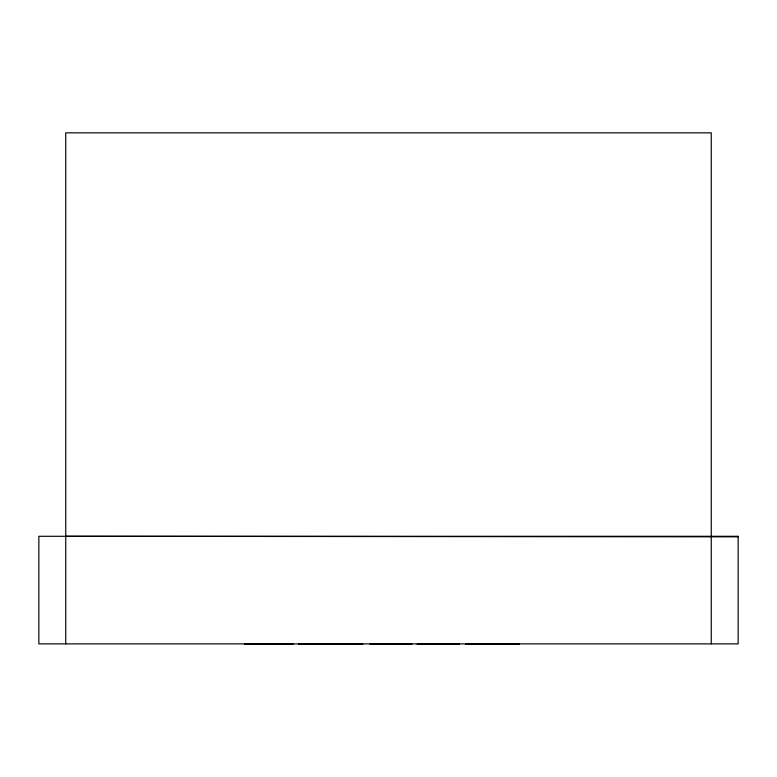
<?xml version="1.0" encoding="UTF-8"?>
<svg xmlns="http://www.w3.org/2000/svg" width="777" height="777" viewBox="0 0 777 777"><rect width="100%" height="100%" fill="white"/><g stroke="black" fill="none" stroke-linecap="round" stroke-linejoin="round"><path stroke-width="1.17" d="M65.744 536.295L738.15 536.829M244.609 644.152L293.22 644.152M298.533 644.152L362.84 644.152M370.007 644.152L411.965 644.152M417.084 644.152L459.498 644.152M465.714 644.152L519.279 644.152M711.256 536.295L711.256 132.848L65.744 132.848L65.744 643.88M711.256 536.829L711.256 643.88M738.15 536.295L38.85 536.295L38.85 643.88L738.15 643.88L738.15 536.295"/></g></svg>
